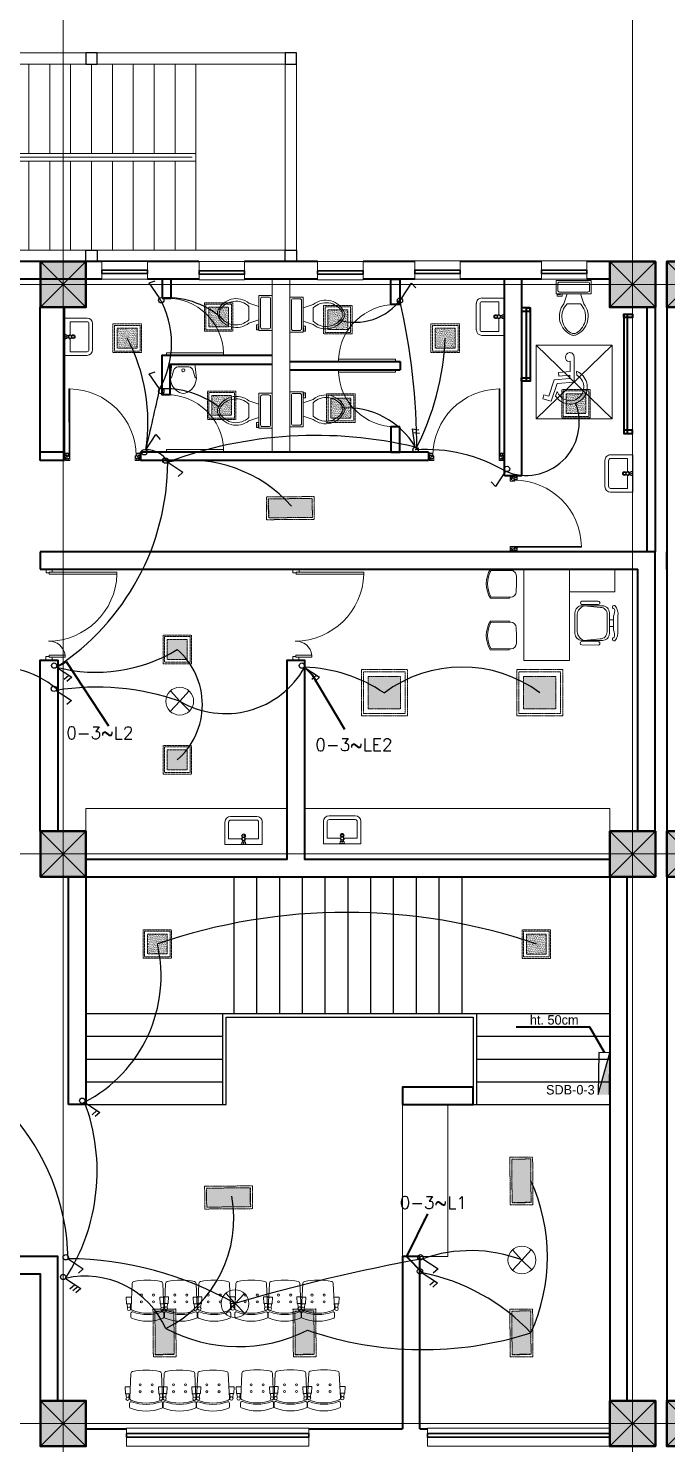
# Model space of a CAD drawing. Header units: millimetres. Extents: x 2355032 to 3136749, y 3674522 to 3929111.
# Drawn here: x 2451932 to 2460340, y 3896859 to 3915498 of the extents above; entities that cross this region are included whole.
import ezdxf

# ---------------------------------------------------------------- set-up
doc = ezdxf.new("R2010")
doc.units = ezdxf.units.MM
doc.header["$MEASUREMENT"] = 0
doc.linetypes.add('CENTER', pattern=[2, 1.25, -0.25, 0.25, -0.25])
doc.linetypes.add('DASHED', pattern=[0.75, 0.5, -0.25])
for name, color, linetype, lineweight in [('0newfurnture', 30, 'Continuous', 15), ('4 DB BOXES', 3, 'Continuous', 25), ('5 DB BOXES', 3, 'Continuous', 25), ('centreline', 52, 'CENTER', 5), ('Column-0.5', 14, 'Continuous', 50), ('conduit Light & fan City', 30, 'Continuous', 5), ('Dimension- 0.15', 114, 'Continuous', 15), ('Dimension-137.5', 86, 'Continuous', 13), ('door', 41, 'Continuous', 5), ('Door Opening-0.09', 253, 'Continuous', 9), ('Frame-0.3', 24, 'Continuous', 30), ('furniture', 34, 'Continuous', 15), ('Furniture Hospital-0.09', 44, 'Continuous', 9), ('Hatch', 9, 'Continuous', 9), ('hidden lines', 205, 'DASHED', 5), ('Metal  workt-0.2', 13, 'Continuous', 20), ('Sill Level', 140, 'Continuous', 20), ('stairs', 6, 'Continuous', 25), ('Switches', 173, 'Continuous', 15), ('T-Fixture-0.09', 255, 'Continuous', 9), ('wall 0.4', 7, 'Continuous', 40), ('WINDOW', 152, 'Continuous', 30), ('Windows Plan', 152, 'Continuous', 35)]:
    doc.layers.add(name, color=color, linetype=linetype, lineweight=lineweight)
for name, color, linetype in [('1 x 4 recessed', 80, 'CENTER'), ('2 x 11 recessed', 60, 'CENTER'), ('ceilling fan', 3, 'Continuous'), ('emergencylight', 1, 'Continuous'), ('thrtywpanel', 7, 'Continuous'), ('wire powered ups', 3, 'Continuous'), ('Wires', 1, 'Continuous')]:
    doc.layers.add(name, color=color, linetype=linetype)
doc.styles.add('arial.', font='arial.ttf')
doc.styles.add('romans', font='romans.shx')
doc.styles.get("Standard").update_dxf_attribs({"font": 'arial.ttf'})
doc.dimstyles.get("Standard").update_dxf_attribs({"dimtxt": 500, "dimasz": 100, "dimexe": 100, "dimexo": 200, "dimgap": 0.09, "dimtad": 0, "dimtoh": 1, "dimdec": 0, "dimzin": 0, "dimdsep": 46, "dimtxsty": 'Standard', "dimblk": 'DOT', "dimcen": 0, "dimclrd": 256, "dimclre": 256, "dimclrt": 256, "dimadec": 0, "dimazin": 0, "dimtfac": 1, "dimtdec": 0, "dimtofl": 0, "dimtmove": 0, "dimatfit": 3, "dimfxl": 1, "dimtolj": 1, "dimtzin": 0, "dimlwd": -1, "dimlwe": -1, "dimarcsym": 1})

# ---------------------------------------------------------------- blocks, each defined once
blk = doc.blocks.new('BANCAS')
at = {"layer": 'Furniture Hospital-0.09'}
for p, q in [((-0.236, -0.247), (-0.314, -0.247)), ((-0.309, -0.347), (-0.314, -0.247)), ((-0.241, -0.347), (-0.309, -0.347)), ((-0.294, -0.405), (-0.3, -0.347)), ((-0.256, -0.405), (-0.25, -0.347)), ((0.314, -0.25), (0.236, -0.25)), ((0.309, -0.35), (0.241, -0.35)), ((0.256, -0.409), (0.25, -0.35)), ((0.294, -0.409), (0.3, -0.35)), ((0.309, -0.35), (0.314, -0.25))]:
    blk.add_line(p, q, dxfattribs=at)
blk.add_lwpolyline([(0.227, -0.048, 0.346546), (0.203, -0.019, 0.095695), (-0.203, -0.019, 0.346546), (-0.227, -0.048), (-0.244, -0.417, 0.318973), (-0.225, -0.447, 0.193005), (0.225, -0.447, 0.318973), (0.244, -0.417)], format="xyb", close=True, dxfattribs=at)
blk.add_lwpolyline([(-0.245, -0.522), (-0.245, -0.489, -0.522832), (-0.218, -0.471, 0.18), (0.218, -0.471, -0.522832), (0.245, -0.489), (0.245, -0.547, -0.306573), (0.232, -0.565, -0.192782), (-0.232, -0.565, -0.306573), (-0.245, -0.547), (-0.245, -0.504)], format="xyb", dxfattribs=at)
for centre, radius in [((-0.09, -0.22), 0.015), ((0.09, -0.22), 0.015), ((-0.275, -0.422), 0.025), ((-0.09, -0.32), 0.015), ((0.09, -0.32), 0.015), ((0.275, -0.425), 0.025)]:
    blk.add_circle(centre, radius, dxfattribs=at)
blk = doc.blocks.new('A$C72AE6952')
at = {"ltscale": 20, "xscale": 800, "yscale": 800, "zscale": 800, "row_count": 1, "column_count": 3, "row_spacing": 0, "column_spacing": 440.0000000000001}
blk.add_blockref('BANCAS', (-440, 0), dxfattribs=at)
blk = doc.blocks.new('sems')
at = {"layer": 'Dimension- 0.15', "ltscale": 5}
h = blk.add_hatch(dxfattribs=at)
h.set_pattern_fill('ANSI31', color=256, scale=25.555556)
h.set_pattern_definition([(45, (55035.0093, 4945698.8337), (-2.258813329, 2.258813329), [])])
h.paths.add_polyline_path([(2173550, 4150430), (2173550, 4150489), (2173491, 4150489, 0.414214)])
h.paths.add_polyline_path([(2173550, 4150430, 0.414214), (2173609, 4150489), (2173550, 4150489)])
h.paths.add_polyline_path([(2173550, 4150489), (2173609, 4150489, 0.414214), (2173550, 4150548)])
h.paths.add_polyline_path([(2173491, 4150489), (2173550, 4150489), (2173550, 4150548, 0.414214)])
for p, q in [((2174664, 4150546), (2174664, 4150431)), ((2174894, 4150489), (2174664, 4150546)), ((2174664, 4150431), (2174894, 4150489))]:
    blk.add_line(p, q, dxfattribs=at)
blk.add_lwpolyline([(2174664, 4150489), (2173550, 4150489)], dxfattribs=at)
blk.add_circle((2173550, 4150489), 59.1, dxfattribs=at)
blk.add_solid([(2174664, 4150546), (2174894, 4150489), (2174664, 4150431)], dxfattribs=at)
at = {"layer": 'Dimension-137.5', "ltscale": 5}
blk.add_line((2174664, 4150489), (2174894, 4150489), dxfattribs=at)
at = {"layer": 'Frame-0.3'}
for points in [[(2174450, 4151281), (2174450, 4151131), (2174600, 4151131), (2174600, 4151281)], [(2177075, 4151281), (2177075, 4151131), (2177225, 4151131), (2177225, 4151281)], [(2179700, 4151281), (2179700, 4151131), (2179850, 4151131), (2179850, 4151281)], [(2174450, 4148681), (2174450, 4148531), (2174600, 4148531), (2174600, 4148681)], [(2177075, 4148531), (2177075, 4148681), (2177225, 4148681), (2177225, 4148531)], [(2179700, 4148531), (2179700, 4148681), (2179850, 4148681), (2179850, 4148531)]]:
    blk.add_lwpolyline(points, close=True, dxfattribs=at)
at = {"layer": 'Metal  workt-0.2', "ltscale": 5}
for p, q in [((2174600, 4151281), (2179700, 4151281)), ((2175775, 4151131), (2175775, 4149956)), ((2176050, 4151131), (2176050, 4149956)), ((2176325, 4151131), (2176325, 4149956)), ((2176600, 4151131), (2176600, 4149956)), ((2176875, 4151131), (2176875, 4149956)), ((2177150, 4151131), (2177150, 4149956)), ((2177425, 4151131), (2177425, 4149956)), ((2177700, 4151131), (2177700, 4149956)), ((2177975, 4151131), (2177975, 4149956)), ((2178250, 4151131), (2178250, 4149956)), ((2178525, 4151131), (2178525, 4149956)), ((2179700, 4148681), (2179700, 4151131)), ((2175775, 4149856), (2175775, 4148681)), ((2176050, 4149856), (2176050, 4148681)), ((2176325, 4149856), (2176325, 4148681)), ((2176600, 4149856), (2176600, 4148681)), ((2176875, 4149856), (2176875, 4148681)), ((2177150, 4149856), (2177150, 4148681)), ((2177425, 4149856), (2177425, 4148681)), ((2177700, 4149856), (2177700, 4148681)), ((2177975, 4149856), (2177975, 4148681)), ((2178250, 4149856), (2178250, 4148681)), ((2178525, 4149856), (2178525, 4148681)), ((2175775, 4148531), (2174600, 4148531))]:
    blk.add_line(p, q, dxfattribs=at)
at = {"layer": 'Metal  workt-0.2'}
for points in [[(2177075, 4148531), (2179850, 4148531), (2179850, 4151131), (2174450, 4151131), (2174450, 4148531), (2174600, 4148531)], [(2179700, 4151131), (2174600, 4151131)], [(2174450, 4149851), (2173550, 4149847)], [(2179700, 4148681), (2175775, 4148681), (2175775, 4148531), (2176745, 4148531)]]:
    blk.add_lwpolyline(points, dxfattribs=at)
for points in [[(2175775, 4149956), (2175775, 4149856), (2178525, 4149856), (2178525, 4149956)], [(2175825, 4149906), (2175825, 4149906), (2178475, 4149906), (2178475, 4149906)]]:
    blk.add_lwpolyline(points, close=True, dxfattribs=at)
at = {"layer": 'stairs', "ltscale": 5}
for p, q in [((2173850, 4151131), (2173850, 4149848)), ((2174150, 4151131), (2174150, 4149849)), ((2174450, 4151281), (2174450, 4148531))]:
    blk.add_line(p, q, dxfattribs=at)
for points in [[(2173550, 4149847), (2173550, 4151131)], [(2174450, 4151131), (2173550, 4151131)]]:
    blk.add_lwpolyline(points, dxfattribs=at)
blk = doc.blocks.new("door 5'")
at = {"layer": 'door', "ltscale": 1000}
for points in [[(2177525, 4317078), (2177525, 4317062), (2177516, 4317062), (2177516, 4317020), (2177473, 4317020), (2177474, 4317105)], [(2177525, 4317062), (2177525, 4317105), (2177474, 4317105), (2177473, 4317020)], [(2177473, 4317020), (2177516, 4317020)], [(2177474, 4317105), (2177516, 4317105)], [(2178697, 4316120), (2178697, 4317060), (2178671, 4317060), (2178671, 4316120), (2178697, 4316120)], [(2178689, 4317076), (2178689, 4317060), (2178697, 4317060), (2178697, 4317018), (2178740, 4317018), (2178740, 4317104)], [(2178689, 4317060), (2178689, 4317104), (2178740, 4317104), (2178740, 4317018)], [(2178740, 4317018), (2178697, 4317018)]]:
    blk.add_lwpolyline(points, dxfattribs=at)
blk.add_lwpolyline([(2177516, 4316839), (2177516, 4317062), (2177543, 4317062), (2177543, 4316839)], close=True, dxfattribs=at)
at = {"layer": 'Door Opening-0.09', "ltscale": 1000}
for centre, radius, start, end in [((2177516, 4317062), 224, 276.6944, 2.344), ((2178697, 4317076), 957, 180.3416, 268.4244)]:
    blk.add_arc(centre, radius, start, end, dxfattribs=at)
at = {"layer": 'WINDOW', "ltscale": 5}
blk.add_line((2177474, 4317104), (2177474, 4317104), dxfattribs=at)
blk = doc.blocks.new('2ft column')
at = {"layer": 'Hatch', "ltscale": 5}
h = blk.add_hatch(color=256, dxfattribs=at)
h.dxf.hatch_style = 1
h.paths.add_polyline_path([(2207385, 4176559), (2207985, 4176559), (2207985, 4175959), (2207385, 4175959)])
at = {"layer": 'Column-0.5', "ltscale": 5}
blk.add_lwpolyline([(2207385, 4176559), (2207985, 4176559), (2207985, 4175959), (2207385, 4175959)], close=True, dxfattribs=at)
at = {"layer": 'Defpoints', "ltscale": 5}
for points in [[(2207985, 4176559), (2207385, 4175959)], [(2207985, 4175959), (2207385, 4176559)]]:
    blk.add_lwpolyline(points, dxfattribs=at)
blk = doc.blocks.new('main grid')
at = {"layer": 'centreline', "ltscale": 5}
for p, q in [((2533911, 4018930), (2533911, 3991299)), ((2541411, 4018930), (2541411, 3976624)), ((2559988, 4011172), (2515645, 4011172)), ((2559988, 4003672), (2515645, 4003672)), ((2559388, 3996172), (2515045, 3996172)), ((2559988, 3996172), (2515645, 3996172))]:
    blk.add_line(p, q, dxfattribs=at)
at = {"layer": 'Hatch'}
for p in [(326226, -165087), (333726, -165087), (326226, -172587), (333726, -172587), (326226, -180087), (333726, -180087)]:
    blk.add_blockref('2ft column', p, dxfattribs=at)
at = {"layer": 'Hatch', "xscale": -1}
for p in [(4749846, -165087), (4749846, -172587), (4749846, -180087)]:
    blk.add_blockref('2ft column', p, dxfattribs=at)
blk = doc.blocks.new('TAP')
at = {"layer": 'Furniture Hospital-0.09', "linetype": 'Continuous'}
for p, q in [((0, 38), (0, -38)), ((5, 38), (0, 38)), ((5, 38), (5, -38)), ((30, 25), (5, 25)), ((30, 0), (5, 0)), ((30, 25), (30, -25)), ((56, 16), (30, 16)), ((51, 7), (48, 8)), ((59, 19), (57, 22)), ((73, 24), (73, 27)), ((88, 20), (89, 22)), ((97, 15), (125, 12)), ((97, 8), (100, 9)), ((5, -38), (0, -38)), ((30, -25), (5, -25)), ((56, -16), (30, -16)), ((51, -8), (48, -9)), ((60, -20), (58, -22)), ((74, -24), (74, -27)), ((88, -19), (90, -22)), ((97, -7), (100, -8)), ((97, -15), (125, -12))]:
    blk.add_line(p, q, dxfattribs=at)
for radius in [21.2, 19.7]:
    blk.add_circle((74, 0), radius, dxfattribs=at)
for centre, radius, start, end in [((74, 0), 27.2, 163.0512, 199.0512), ((74, 0), 24.2, 127.0512, 163.0512), ((74, 0), 27.2, 91.0512, 127.0512), ((74, 0), 24.2, 55.0512, 91.0512), ((74, 0), 27.2, 19.0512, 55.0512), ((74, 0), 24.2, 343.0512, 19.0512), ((95, 0), 32.6, 337.45, 22.55), ((74, 0), 24.2, 199.0512, 235.0512), ((74, 0), 27.2, 235.0512, 271.0512), ((74, 0), 24.2, 271.0512, 307.0512), ((74, 0), 27.2, 307.0512, 343.0512)]:
    blk.add_arc(centre, radius, start, end, dxfattribs=at)
blk = doc.blocks.new('bazin')
at = {"layer": '0newfurnture', "ltscale": 5}
for p, q in [((2434577, 4011590), (2435069, 4011590)), ((2434577, 4011295), (2434577, 4011590)), ((2434626, 4011295), (2434626, 4011516)), ((2434626, 4011516), (2434799, 4011516)), ((2434847, 4011516), (2435020, 4011516)), ((2435020, 4011516), (2435020, 4011295)), ((2435069, 4011590), (2435069, 4011295)), ((2434996, 4011270), (2434651, 4011270)), ((2434996, 4011221), (2434651, 4011221))]:
    blk.add_line(p, q, dxfattribs=at)
blk.add_circle((2434823, 4011477), 25.6, dxfattribs=at)
for centre, radius, start, end in [((2434651, 4011295), 73.8, 180, 270), ((2434651, 4011295), 24.6, 180, 270), ((2434996, 4011295), 73.8, 270, 0), ((2434996, 4011295), 24.6, 270, 0)]:
    blk.add_arc(centre, radius, start, end, dxfattribs=at)
at = {"layer": '0newfurnture', "ltscale": 5, "xscale": 0.9842520018725999, "yscale": 0.9842520018725999, "zscale": 0.9842520018725999, "rotation": 270}
blk.add_blockref('TAP', (2434823, 4011590), dxfattribs=at)
blk = doc.blocks.new('Toilet - top')
at = {"layer": 'Furniture Hospital-0.09'}
for p, q in [((-8, -8.5), (-8, -8)), ((-7, -8), (-7, -9.5)), ((-4, -8), (-6, -14)), ((4, -8), (6, -14)), ((9.5, -6), (9.5, -2)), ((-10, -8.5), (-8, -8.5)), ((-10, -9.5), (-10, -8.5)), ((-7, -9.5), (-10, -9.5)), ((4, -14), (-4, -14))]:
    blk.add_line(p, q, dxfattribs=at)
blk.add_lwpolyline([(10.5, -8), (10.5, 0), (-10.5, 0), (-10.5, -8)], close=True, dxfattribs=at)
for points in [[(-9.5, -2), (-9.5, -6)], [(8.5, -1), (-8.5, -1)], [(-8.5, -7), (8.5, -7)]]:
    blk.add_lwpolyline(points, dxfattribs=at)
for centre, radius, start, end in [((-8.62, -1.88), 0.884, 81.8699, 188.1301), ((-8.62, -6.12), 0.884, 171.8699, 278.1301), ((8.62, -1.88), 0.884, 351.8699, 98.1301), ((8.62, -6.12), 0.884, 261.8699, 8.1301), ((3.52, -21.58), 12.17, 141.46911, 247.97143), ((4.2, -21.82), 11.33, 136.36773, 238.94682), ((-3.52, -21.58), 12.17, 292.02843, 38.53071), ((-4.2, -21.82), 11.33, 301.05301, 43.63209), ((0, -27.88), 4, 245.73182, 294.26817), ((0, -29), 4, 254.86053, 285.13947)]:
    blk.add_arc(centre, radius, start, end, dxfattribs=at)
blk = doc.blocks.new('26 door')
at = {"layer": 'door'}
blk.add_line((42654.7, -717.83), (42654.7, -716.68), dxfattribs=at)
at = {"layer": 'door', "ltscale": 5}
blk.add_lwpolyline([(42654.7, -716.68), (42684.73, -716.68), (42684.73, -717.83), (42654.7, -717.83)], dxfattribs=at)
at = {"layer": 'Door Opening-0.09'}
blk.add_arc((42654.79, -717.79), 29.96, 2.13581, 90.17937, dxfattribs=at)
blk = doc.blocks.new('d1')
at = {"layer": 'door'}
for p, q in [((2442.75, 10745.72), (2408.32, 10745.72)), ((2442.75, 10746.15), (2408.33, 10746.15)), ((2408.33, 10746.15), (2408.33, 10745.72))]:
    blk.add_line(p, q, dxfattribs=at)
at = {"layer": 'door', "ltscale": 80}
for points in [[(2445, 10779.7), (2445, 10781.99), (2444.56, 10781.99), (2444.56, 10782.43), (2441.8, 10782.43), (2441.8, 10781.99), (2441.36, 10781.99), (2441.36, 10780.14), (2442.75, 10780.14), (2442.75, 10779.7)], [(2445, 10746.15), (2445, 10743.87), (2444.56, 10743.87), (2444.56, 10743.43), (2441.8, 10743.43), (2441.8, 10743.87), (2441.36, 10743.87), (2441.36, 10745.72), (2442.75, 10745.72), (2442.75, 10746.15)]]:
    blk.add_lwpolyline(points, close=True, dxfattribs=at)
at = {"layer": 'Door Opening-0.09', "ltscale": 80}
blk.add_arc((2442.75, 10745.72), 34.42, 90, 179.27403, dxfattribs=at)
at = {"layer": 'hidden lines'}
for centre, radius, start, end in [((2441.64, 10791.37), 9.82, 268.39858, 287.31577), ((2441.38, 10784.76), 4.22, 269.78991, 318.96751), ((2444.33, 10781.34), 2.81, 166.46517, 205.18019), ((2445.01, 10781.68), 2.48, 162.46714, 233.24176), ((2441.57, 10782.05), 3, 308.46813, 358.9527), ((2445.46, 10782.07), 1.81, 168.64751, 255.23191), ((2441.64, 10734.49), 9.82, 72.68423, 91.60142), ((2441.38, 10741.1), 4.22, 41.03249, 90.21009), ((2444.33, 10744.52), 2.81, 154.81981, 193.53483), ((2445.01, 10744.18), 2.48, 126.75824, 197.53286), ((2441.57, 10743.81), 3, 1.0473, 51.53187), ((2445.46, 10743.79), 1.81, 104.76809, 191.35249)]:
    blk.add_arc(centre, radius, start, end, dxfattribs=at)
blk = doc.blocks.new('TIA UR Plan-flat-1')
at = {"layer": 'Furniture Hospital-0.09'}
for points in [[(-186, 175), (-265, 150, 0.270578), (-380, 0, 0.556713)], [(-186, -175), (-265, -150, -0.270578), (-380, 0, -0.556713)], [(0, 0), (0, 132, 0.414214), (-25, 157), (-186, 175)], [(0, 0), (0, -132, -0.414214), (-25, -157), (-186, -175)], [(-174, 175), (-174, 154), (-81, 130, -0.321575), (-32, 71), (-32, 0)], [(-174, -175), (-174, -154), (-81, -130, 0.321575), (-32, -71), (-32, 0)]]:
    blk.add_lwpolyline(points, format="xyb", dxfattribs=at)
blk.add_circle((-75, 0), 20, dxfattribs=at)
blk = doc.blocks.new('Wheel Chair')
at = {"layer": 'T-Fixture-0.09'}
blk.add_lwpolyline([(-130, -183, -0.239978), (-223, 0, -0.243341), (-129, 182), (-128, 182, -0.241316), (75, 211), (76, 211, -0.238142), (218, 65), (184, 14), (173, 51, 0.192657), (94, 153), (94, 154, 0.25323), (-74, 162), (-74, 161, 0.245902), (-174, 27), (-175, 27, 0.247474), (-120, -132), (-128, -181)], format="xyb", dxfattribs=at)
blk.add_lwpolyline([(305, 47), (366, 13), (392, 59), (290, 117), (158, -89), (-63, -51), (-146, -374, 0.423515), (-104, -442), (-103, -442, 0.413314), (-35, -399), (-32, -388, 0.409265), (-67, -332), (-80, -330), (-48, -201), (105, -227), (113, -178), (-33, -153), (-23, -112), (182, -146)], format="xyb", close=True, dxfattribs=at)
blk = doc.blocks.new('ADHIKRIT')
at = {"layer": 'furniture'}
for p, q in [((900, 1351), (0, 1351)), ((0, 1351), (0, -450)), ((0, 741), (0, 1351)), ((900, -450), (900, 1351)), ((1187, 1121), (1153, 1121)), ((1187, 1145), (1558, 1147)), ((1187, 1145), (1187, 1121)), ((1187, 1121), (1545, 1123)), ((-245, 1046), (-569, 1047)), ((-245, 980), (-569, 981)), ((1048, 956), (1048, 1014)), ((-789, 683), (-869, 683)), ((1050, 758), (1050, 711)), ((1050, 700), (1050, 711)), ((1189, 595), (1157, 595)), ((1187, 595), (1187, 571)), ((1187, 571), (1558, 573)), ((1189, 595), (1286, 595)), ((1287, 595), (1545, 597)), ((-789, 547), (-869, 547)), ((-900, 0), (0, 0)), ((-900, -450), (-900, 0)), ((-247, 247), (-571, 248)), ((-247, 182), (-571, 182)), ((1189, 102), (1157, 102)), ((1187, 126), (1558, 124)), ((1187, 102), (1187, 126)), ((1189, 102), (1286, 101)), ((1287, 101), (1545, 100)), ((1048, -260), (1048, -318)), ((1050, -4), (1050, -14)), ((1050, -61), (1050, -14)), ((0, -450), (-900, -450)), ((0, -450), (900, -450)), ((1187, -425), (1153, -425)), ((1187, -425), (1545, -426)), ((1187, -449), (1187, -425)), ((1187, -449), (1558, -450))]:
    blk.add_line(p, q, dxfattribs=at)
for points in [[(-897, 962, 0.207066), (-957, 755), (-957, 615)], [(-885, 900, 0.214578), (-869, 755), (-869, 615)], [(-110, 614), (-109, 818, 0.414214), (-246, 955), (-655, 956, 0.418376), (-789, 820), (-789, 615)], [(-153, 614), (-152, 788, 0.28028), (-288, 955), (-610, 925, 0.418376), (-744, 789), (-745, 615)], [(-899, 268, -0.207066), (-958, 476), (-957, 615)], [(-886, 330, -0.214578), (-870, 475), (-869, 615)], [(-110, 614), (-110, 409, -0.414214), (-247, 273), (-656, 274, -0.418376), (-790, 410), (-789, 615)], [(-153, 614), (-153, 440, -0.28028), (-290, 273), (-612, 304, -0.418376), (-745, 441), (-745, 615)]]:
    blk.add_lwpolyline(points, format="xyb", dxfattribs=at)
for centre, radius, start, end in [((1154, 1015), 106, 90.3083, 180.3083), ((1203, 1157), 39.5, 294.3355, 296.5711), ((1099, 860), 518, 329.4756, 30.5244), ((1099, 860), 542, 328.0257, 31.9845), ((-881, 933), 33.3, 262.3354, 120.0474), ((-569, 1014), 32.9, 89.8702, 269.8702), ((-245, 1013), 32.9, 269.8702, 89.8702), ((1753, 864), 711, 172.5908, 188.6233), ((1157, 701), 106, 180.3083, 270.3083), ((-882, 297), 33.3, 239.693, 97.4051), ((-571, 215), 32.9, 89.8702, 269.8702), ((-253, 214), 33.4, 280.4483, 79.5122), ((1157, -4), 106, 89.6917, 179.6917), ((1099, -163), 518, 329.4756, 30.5244), ((1099, -163), 542, 328.0155, 31.9743), ((1753, -168), 711, 171.3767, 187.4092), ((1154, -319), 106, 179.6917, 269.6917), ((1203, -461), 39.5, 63.4289, 65.6645)]:
    blk.add_arc(centre, radius, start, end, dxfattribs=at)
blk = doc.blocks.new('w1')
at = {"layer": 'Sill Level'}
blk.add_lwpolyline([(2460641, 3827503), (2460641, 3825103), (2460401, 3825103), (2460401, 3827503)], close=True, dxfattribs=at)
at = {"layer": 'Windows Plan'}
blk.add_lwpolyline([(2460521, 3825103), (2460521, 3827503), (2460473, 3827503), (2460473, 3825103)], close=True, dxfattribs=at)
blk = doc.blocks.new('v2')
at = {"layer": 'Sill Level'}
blk.add_lwpolyline([(2448277, 3818910), (2448877, 3818910), (2448877, 3818670), (2448277, 3818670)], close=True, dxfattribs=at)
at = {"layer": 'Windows Plan'}
blk.add_lwpolyline([(2448877, 3818790), (2448277, 3818790), (2448277, 3818743), (2448877, 3818743)], close=True, dxfattribs=at)
blk = doc.blocks.new('2 ft panel')
at = {"layer": '1 x 4 recessed', "lineweight": 0}
h = blk.add_hatch(dxfattribs=at)
h.set_pattern_fill('AR-SAND', color=256, scale=6.25)
h.set_pattern_definition([(37.5, (-417982.219, 97562.351), (-0.39370849, 12.04264856), [0, -9.5, 0, -10.625, 0, -10.15625]), (7.5, (-417982.219, 97562.351), (11.0611044, 17.6384129), [0, -5.125, 0, -8.5625, 0, -3.28125]), (327.5, (-417989.906, 97562.351), (19.46338664, 0.03536908), [0, -3.125, 0, -11.25, 0, -14.6875]), (317.5, (-417989.906, 97562.351), (18.7882913, 5.4854723), [0, -1.5625, 0, -7.375, 0, -8.4375])])
h.paths.add_polyline_path([(287, -125), (287, 125), (-288, 125), (-288, -125)])
at = {"layer": '1 x 4 recessed'}
blk.add_line((287, 125), (287, -125), dxfattribs=at)
at = {"layer": '1 x 4 recessed', "lineweight": 0}
for points in [[(316, -150), (-313, -150), (-313, 150), (316, 150)], [(287, -125), (-288, -125), (-288, 125), (287, 125)], [(316, 150), (316, -150)]]:
    blk.add_lwpolyline(points, dxfattribs=at)
blk = doc.blocks.new('1by1 15w')
at = {"layer": '2 x 11 recessed', "lineweight": 0, "true_color": 0xffffff}
h = blk.add_hatch(dxfattribs=at)
h.set_pattern_fill('DOTS', scale=7.6)
h.set_pattern_definition([(0, (-24150.00014, -28906.40267), (0.2375, 0.475), [0, -0.475])])
h.paths.add_polyline_path([(111699, 133932), (111912, 133932), (111912, 133720), (111699, 133720)])
at = {"layer": '2 x 11 recessed', "lineweight": 0}
for points in [[(111654, 133978), (111958, 133978), (111958, 133674), (111654, 133674)], [(111669, 133963), (111942, 133963), (111942, 133689), (111669, 133689)], [(111699, 133932), (111912, 133932), (111912, 133720), (111699, 133720)]]:
    blk.add_lwpolyline(points, close=True, dxfattribs=at)
blk = doc.blocks.new('36W LED PANEL')
at = {"layer": '2 x 11 recessed', "lineweight": 0, "true_color": 0xffffff, "transparency": 33554664}
h = blk.add_hatch(dxfattribs=at)
h.set_pattern_fill('DOTS', scale=15.2)
h.paths.add_polyline_path([(-213, 213), (213, 213), (213, -213), (-213, -213)])
at = {"layer": '2 x 11 recessed', "lineweight": 0}
for points in [[(-304, 304), (304, 304), (304, -304), (-304, -304)], [(-274, 274), (274, 274), (274, -274), (-274, -274)], [(-213, 213), (213, 213), (213, -213), (-213, -213)]]:
    blk.add_lwpolyline(points, close=True, dxfattribs=at)
blk = doc.blocks.new('1by1 6w')
at = {"layer": '2 x 11 recessed', "lineweight": 0}
h = blk.add_hatch(dxfattribs=at)
h.set_pattern_fill('AR-SAND', color=256, scale=7.6)
h.set_pattern_definition([(37.5, (-507751.777, 116886.896), (-0.47874952, 14.64386064), [0, -11.552, 0, -12.92, 0, -12.35]), (7.5, (-507751.777, 116886.896), (13.45030296, 21.4483101), [0, -6.232, 0, -10.412, 0, -3.99]), (327.5, (-507761.125, 116886.896), (23.66747815, 0.0430088), [0, -3.8, 0, -13.68, 0, -17.86]), (317.5, (-507761.125, 116886.896), (22.8465622, 6.6703343), [0, -1.9, 0, -8.968, 0, -10.26])])
h.paths.add_polyline_path([(-106, 106), (106, 106), (106, -106), (-106, -106)])
for points in [[(-152, 152), (152, 152), (152, -152), (-152, -152)], [(-137, 137), (137, 137), (137, -137), (-137, -137)], [(-106, 106), (106, 106), (106, -106), (-106, -106)]]:
    blk.add_lwpolyline(points, close=True, dxfattribs=at)
blk = doc.blocks.new('1 WAY')
at = {"layer": 'Switches', "lineweight": 30}
for p, q in [((1.76, 2.13), (6.02, 8.52)), ((6.02, 8.52), (7.78, 6.51))]:
    blk.add_line(p, q, dxfattribs=at)
blk.add_circle((1.13, 1.13), 1.13, dxfattribs=at)
blk = doc.blocks.new('2 WAY')
at = {"layer": 'Switches', "lineweight": 30}
for p, q in [((1.76, 2.13), (6.02, 8.52)), ((5.27, 7.27), (7.02, 5.26)), ((6.02, 8.52), (7.78, 6.51))]:
    blk.add_line(p, q, dxfattribs=at)
blk.add_circle((1.13, 1.13), 1.13, dxfattribs=at)
blk = doc.blocks.new('3 WAY')
at = {"layer": 'Switches', "lineweight": 30}
for p, q in [((1.76, 2.13), (6.02, 8.52)), ((4.51, 6.01), (6.27, 4.01)), ((5.27, 7.27), (7.02, 5.26)), ((6.02, 8.52), (7.78, 6.51))]:
    blk.add_line(p, q, dxfattribs=at)
blk.add_circle((1.13, 1.13), 1.13, dxfattribs=at)
blk = doc.blocks.new('emergency')
at = {"layer": 'conduit Light & fan City'}
for p, q in [((0, 0), (-124, -135)), ((-122, 136), (0, 0)), ((124, 135), (0, 0)), ((0, 0), (129, -129))]:
    blk.add_line(p, q, dxfattribs=at)
blk.add_circle((0, 0), 183, dxfattribs=at)
blk = doc.blocks.new('FDB')
at = {"layer": '4 DB BOXES'}
blk.add_hatch(color=256, dxfattribs=at).paths.add_polyline_path([(-65075.48, -197982.42), (-65075.48, -197977), (-65095.76, -197982.42)])
for p, q in [((-65095.76, -197982.42), (-65095.76, -197977)), ((-65095.76, -197977), (-65075.48, -197977)), ((-65075.48, -197977), (-65095.76, -197982.42)), ((-65075.48, -197982.42), (-65095.76, -197982.42))]:
    blk.add_line(p, q, dxfattribs=at)
blk = doc.blocks.new('_Dot')
at = {"color": 0, "linetype": 'ByBlock', "lineweight": -2}
blk.add_line((-0.5, 0), (-1, 0), dxfattribs=at)
at = {"color": 0, "linetype": 'ByBlock', "lineweight": -3, "const_width": 0.5}
blk.add_lwpolyline([(-0.25, 0, 1), (0.25, 0, 1)], format="xyb", close=True, dxfattribs=at)

msp = doc.modelspace()

# ---------------------------------------------------------------- linework, layer by layer
at = {"layer": '0newfurnture', "ltscale": 5}
for p, q in [((2455146, 3909915), (2455146, 3912195)), ((2455376, 3909915), (2455376, 3912195))]:
    msp.add_line(p, q, dxfattribs=at)
for points in [[(2452690, 3905225), (2455341, 3905225), (2455341, 3904625), (2452690, 3904625)], [(2455571, 3905225), (2459590, 3905225), (2459590, 3904625), (2455571, 3904625)]]:
    msp.add_lwpolyline(points, close=True, dxfattribs=at)
at = {"layer": 'centreline', "ltscale": 5}
for p, q in [((2452390, 3919883), (2452390, 3892253)), ((2484358, 3897125), (2441839, 3897125))]:
    msp.add_line(p, q, dxfattribs=at)
at = {"layer": 'Door Opening-0.09'}
msp.add_lwpolyline([(2458620, 3911325), (2459620, 3911325), (2459620, 3910353), (2458620, 3910353)], close=True, dxfattribs=at)
for points in [[(2459620, 3911325), (2458620, 3910353)], [(2458620, 3911325), (2459620, 3910353)]]:
    msp.add_lwpolyline(points, dxfattribs=at)
at = {"layer": 'Furniture Hospital-0.09', "ltscale": 30}
msp.add_lwpolyline([(2457460, 3901325), (2456860, 3901325), (2456860, 3899325), (2457460, 3899325)], close=True, dxfattribs=at)
at = {"layer": 'stairs', "ltscale": 5}
for points in [[(2454640, 3904325), (2454640, 3902525)], [(2454940, 3904325), (2454940, 3902525)], [(2455240, 3904325), (2455240, 3902525)], [(2455540, 3904325), (2455540, 3902525)], [(2455840, 3904325), (2455840, 3902525)], [(2456140, 3904325), (2456140, 3902525)], [(2456440, 3904325), (2456440, 3902525)], [(2456740, 3904325), (2456740, 3902525)], [(2457040, 3904325), (2457040, 3902525)], [(2457340, 3904325), (2457340, 3902525)], [(2457640, 3904325), (2457640, 3902525)], [(2452690, 3902525), (2459590, 3902525)], [(2454490, 3902525), (2454490, 3901325), (2454540, 3901325), (2454540, 3902475), (2457790, 3902475), (2457790, 3901325), (2457840, 3901325), (2457840, 3902525)], [(2452690, 3902225), (2454490, 3902225)], [(2457840, 3902225), (2459590, 3902225)], [(2452690, 3901925), (2454490, 3901925)], [(2457840, 3901925), (2459590, 3901925)], [(2452690, 3901625), (2454490, 3901625)], [(2457840, 3901625), (2459590, 3901625)], [(2452690, 3901325), (2454490, 3901325)], [(2457840, 3901325), (2459590, 3901325)]]:
    msp.add_lwpolyline(points, dxfattribs=at)
at = {"layer": 'wall 0.4', "ltscale": 5}
for p, q in [((2458202, 3909605), (2458202, 3912195)), ((2458432, 3909605), (2458432, 3912195)), ((2452090, 3909805), (2452090, 3911825)), ((2452410, 3909805), (2452410, 3911825)), ((2460080, 3911825), (2460080, 3908605)), ((2460190, 3911825), (2460190, 3908605)), ((2455376, 3911110), (2456830, 3911110)), ((2456830, 3911110), (2456830, 3911000)), ((2455376, 3911000), (2456830, 3911000)), ((2452410, 3909915), (2452090, 3909915)), ((2452410, 3909805), (2452090, 3909805)), ((2457202, 3909915), (2453410, 3909915)), ((2453410, 3909915), (2453410, 3909805)), ((2457202, 3909805), (2453410, 3909805)), ((2457202, 3909915), (2457202, 3909805)), ((2458432, 3909605), (2458202, 3909605)), ((2452090, 3908605), (2452090, 3908375)), ((2460190, 3908605), (2452090, 3908605)), ((2460190, 3904925), (2460190, 3908605)), ((2460340, 3908375), (2460340, 3908605)), ((2452090, 3908375), (2459960, 3908375)), ((2459960, 3904925), (2459960, 3908375)), ((2452460, 3901325), (2452460, 3904325)), ((2452690, 3904325), (2452690, 3901325)), ((2452690, 3901325), (2452460, 3901325))]:
    msp.add_line(p, q, dxfattribs=at)
for points in [[(2452902, 3912425), (2451290, 3912425)], [(2454180, 3912425), (2453502, 3912425)], [(2454305, 3912425), (2454305, 3912425)], [(2455742, 3912425), (2454780, 3912425)], [(2457021, 3912425), (2456342, 3912425)], [(2458690, 3912425), (2457621, 3912425)], [(2459590, 3912425), (2459290, 3912425)], [(2452902, 3912195), (2451290, 3912195)], [(2454180, 3912195), (2453502, 3912195)], [(2455742, 3912195), (2454780, 3912195)], [(2457021, 3912195), (2456342, 3912195)], [(2458690, 3912195), (2457621, 3912195)], [(2459590, 3912195), (2459290, 3912195)], [(2460340, 3911825), (2460340, 3904925)], [(2455146, 3911070), (2453796, 3911070), (2453796, 3910673), (2453696, 3910673), (2453696, 3911195), (2455146, 3911195)], [(2452090, 3904925), (2452090, 3907175), (2452320, 3907175), (2452320, 3904925)], [(2452690, 3904555), (2455341, 3904555), (2455341, 3907175), (2455571, 3907175), (2455571, 3904555), (2459590, 3904555)], [(2452690, 3904325), (2459590, 3904325)], [(2459590, 3904325), (2459590, 3897425)], [(2459820, 3897425), (2459820, 3904325)], [(2460340, 3904325), (2460340, 3897425)], [(2452320, 3897425), (2452320, 3899325), (2451140, 3899325), (2451140, 3899095), (2452090, 3899095), (2452090, 3897425)], [(2457090, 3897055), (2457090, 3899325), (2456860, 3899325), (2456860, 3897055)], [(2452690, 3897055), (2453225, 3897055)], [(2455625, 3897055), (2456860, 3897055)], [(2457090, 3897055), (2457190, 3897055)]]:
    msp.add_lwpolyline(points, dxfattribs=at)
for points in [[(2453696, 3911945), (2453815, 3911945), (2453815, 3912195), (2453696, 3912195)], [(2456826, 3911860), (2456708, 3911860), (2456708, 3912195), (2456826, 3912195)], [(2458541, 3911775), (2458541, 3911819), (2458427, 3911819), (2458427, 3911775)], [(2458492, 3910853), (2458492, 3911816), (2458541, 3911816), (2458541, 3910853)], [(2459776, 3911689), (2459776, 3911733), (2459890, 3911733), (2459890, 3911689)], [(2459825, 3910161), (2459825, 3911730), (2459776, 3911730), (2459776, 3910161)], [(2458541, 3910894), (2458541, 3910850), (2458427, 3910850), (2458427, 3910894)], [(2456826, 3910250), (2456708, 3910250), (2456708, 3909915), (2456826, 3909915)], [(2459776, 3910205), (2459776, 3910161), (2459890, 3910161), (2459890, 3910205)], [(2456860, 3901325), (2457790, 3901325), (2457790, 3901555), (2456860, 3901555)]]:
    msp.add_lwpolyline(points, close=True, dxfattribs=at)
at = {"layer": 'wire powered ups', "ltscale": 5}
for centre, radius, start, end in [((2451479, 3905800), 1297, 50.4507, 150.9875), ((2454530, 3907667), 1194, 239.6794, 330.6965), ((2455517, 3905124), 1960, 55.8226, 88.4118), ((2457646, 3905367), 1719, 53.5087, 126.7385), ((2452829, 3903486), 3336, 70.7881, 99.1219), ((2449487, 3899232), 2970, 1.2192, 82.3053), ((2457758, 3897491), 1911, 69.3117, 109.2228), ((2452416, 3894759), 4537, 60.4304, 89.484), ((2461448, 3875730), 23958, 100.3877, 106.4728)]:
    msp.add_arc(centre, radius, start, end, dxfattribs=at)
at = {"layer": 'Wires', "ltscale": 5}
for centre, radius, start, end in [((2453761, 3910856), 1094, 49.3785, 95.1804), ((2452599, 3911348), 1220, 330.6402, 29.3384), ((2456234, 3912376), 750, 252.4942, 324.6527), ((2448398, 3909962), 8651, 359.9056, 13.0521), ((2451134, 3910312), 2374, 351.1381, 27.7432), ((2453920, 3911560), 3505, 332.6025, 357.677), ((2381923, 3926889), 73535, 346.67926, 347.32148), ((2453736, 3909604), 1148, 52.2503, 93.6934), ((2456126, 3909447), 1052, 30.5523, 94.2297), ((2458489, 3910310), 700, 247.1968, 20.459), ((2455723, 3904513), 5623, 76.6033, 110.3327), ((2453495, 3909633), 314, 29.1504, 92.7231), ((2457171, 3907895), 2056, 59.3807, 93.8545), ((2450530, 3909795), 3239, 303.2137, 359.8281), ((2454055, 3908009), 1800, 41.6236, 99.1412), ((2452826, 3909074), 2056, 255.297, 301.3249), ((2453260, 3906591), 965, 311.144, 48.856), ((2456125, 3896163), 7693, 71.0437, 108.9067), ((2451811, 3903016), 1870, 297.4543, 13.1064), ((2450241, 3900447), 2598, 327.1014, 20.4826), ((2456344, 3899320), 2425, 335.6062, 24.3946), ((2453025, 3899822), 1614, 296.4169, 10.5876), ((2452686, 3897911), 1155, 23.7438, 103.1695), ((2456596, 3896470), 2692, 43.3847, 78.7395), ((2454699, 3900174), 2035, 241.9986, 296.5626), ((2457130, 3902756), 4658, 250.9387, 287.777)]:
    msp.add_arc(centre, radius, start, end, dxfattribs=at)

# ---------------------------------------------------------------- block references
at = {"layer": '0newfurnture', "ltscale": 5}
msp.add_blockref('main grid', (-81520, -99047), dxfattribs=at)
at = {"layer": '0newfurnture', "xscale": -1}
for p, rotation in [((-1553388, 1476877), 270), ((-1551694, 1474812), 270), ((19945, 7916341), 180), ((21243, 7916348), 180)]:
    msp.add_blockref('bazin', p, dxfattribs=dict(at, rotation=rotation))
at = {"layer": '0newfurnture', "rotation": 90}
msp.add_blockref('bazin', (6464001, 1476613), dxfattribs=at)
at = {"layer": '1 x 4 recessed', "xscale": 1.232584708463633, "yscale": 1.232584708463633, "zscale": 1.232584708463633}
for name, p in [('1by1 6w', (2454439, 3911697)), ('1by1 6w', (2456009, 3911661)), ('1by1 6w', (2453235, 3911417)), ('1by1 6w', (2457423, 3911417)), ('1by1 6w', (2454479, 3910533)), ('1by1 6w', (2456049, 3910496)), ('1by1 6w', (2459146, 3910555)), ('1by1 15w', (2316085, 3742366)), ('1by1 15w', (2316085, 3740913)), ('1by1 6w', (2453632, 3903440)), ('1by1 6w', (2458624, 3903438))]:
    msp.add_blockref(name, p, dxfattribs=at)
at = {"layer": '1 x 4 recessed'}
for p, rotation in [((2455385, 3909179), 180.4480127828097), ((2458427, 3900320), 270.4480127828098), ((2454569, 3900102), 0.4480127828097937), ((2453727, 3898319), 270.4480127828098), ((2455571, 3898319), 270.4480127828098), ((2458427, 3898319), 270.4480127828098)]:
    msp.add_blockref('2 ft panel', p, dxfattribs=dict(at, rotation=rotation))
at = {"layer": '5 DB BOXES', "xscale": -27.26879209834783, "yscale": 27.26879211394649, "zscale": 27.26879210264321, "rotation": 89.5057637808463}
msp.add_blockref('FDB', (-2954260, 2173561), dxfattribs=at)
at = {"layer": 'ceilling fan', "lineweight": -3}
for name, p, xscale, yscale, zscale, rotation in [('1 WAY', (2453703, 3911871), 31.3076515949763, 31.3076515949763, 31.3076515949763, 68.05806200259268), ('1 WAY', (2453703, 3910674), 31.3076515949763, 31.3076515949763, 31.3076515949763, 68.05806200259268), ('2 WAY', (2457030, 3909897), 31.30765159497629, 31.30765159497629, 31.30765159497629, 41.76698325029137), ('1 WAY', (2453703, 3909841), 31.30765159497629, 31.30765159497629, 31.30765159497629, 270), ('1 WAY', (2458273, 3909731), 31.30765159497629, 31.30765159497629, 31.30765159497629, 180), ('2 WAY', (2452238, 3907141), 31.30765159497629, 31.30765159497629, 31.30765159497629, 270), ('2 WAY', (2455501, 3907141), 31.30765159497629, 31.30765159497629, 31.30765159497629, 270), ('1 WAY', (2452234, 3906835), 31.30765159497629, 31.30765159497629, 31.30765159497629, 270), ('2 WAY', (2452608, 3901411), 31.30765159497629, 31.30765159497629, 31.30765159497629, 270), ('1 WAY', (2452390, 3899350), 31.30765159497629, 31.30765159497629, 31.30765159497629, 270), ('1 WAY', (2457062, 3899350), 31.30765159497629, 31.30765159497629, 31.30765159497629, 270), ('2 WAY', (2457055, 3899165), 31.30765159497629, 31.30765159497629, 31.30765159497629, 270), ('3 WAY', (2452356, 3899091), 31.30765159497629, 31.30765159497629, 31.30765159497629, 270)]:
    msp.add_blockref(name, p, dxfattribs=dict(at, xscale=xscale, yscale=yscale, zscale=zscale, rotation=rotation))
at = {"layer": 'ceilling fan', "lineweight": -3, "xscale": 31.30765159497629, "yscale": 31.30765159497629, "zscale": 31.30765159497629}
for p in [(2456791, 3911875), (2453425, 3909880)]:
    msp.add_blockref('1 WAY', p, dxfattribs=at)
at = {"layer": 'door', "yscale": 25, "zscale": 25}
for p, xscale in [((1387386, 3929141), 25), ((3523137, 3929056), -25), ((1387386, 3927869), 25)]:
    msp.add_blockref('26 door', p, dxfattribs=dict(at, xscale=xscale))
at = {"layer": 'door'}
for name, p, xscale, yscale, zscale, rotation in [('26 door', (3523137, 3893054), 25, 25, 25, 180), ("door 5'", (6541938, 1844005), 0.9473750180788149, 0.9473750180788149, 0.9473750180788149, 89.9959866754369), ("door 5'", (6545189, 1844005), 0.9473750180788149, 0.9473750180788149, 0.9473750180788149, 89.9959866754369)]:
    msp.add_blockref(name, p, dxfattribs=dict(at, xscale=xscale, yscale=yscale, zscale=zscale, rotation=rotation))
at = {"layer": 'Door Opening-0.09', "xscale": 25.64102998076803, "yscale": 25.64102998076803, "zscale": 25.64102998076803, "rotation": 270.0333351146509}
msp.add_blockref('d1', (2176901, 3972340), dxfattribs=at)
at = {"layer": 'emergencylight'}
for p in [(2453927, 3906637), (2458433, 3899278), (2454655, 3898704)]:
    msp.add_blockref('emergency', p, dxfattribs=at)
at = {"layer": 'furniture', "extrusion": (0, 0, -1), "xscale": -0.6669998082076751, "yscale": 0.6669998082076751, "zscale": -0.6669998082076751, "rotation": 180}
msp.add_blockref('ADHIKRIT', (-2459059, 3908075), dxfattribs=at)
at = {"layer": 'Furniture Hospital-0.09'}
for name, p, xscale, yscale, zscale in [('Toilet - top', (2459116, 3912178), 21.93575057202424, 21.93575057202424, 21.93575057202424), ('A$C72AE6952', (2453894, 3899012), -1.107692350907673, 1.107692350907673, 1.107692306891935), ('A$C72AE6952', (2455356, 3899012), 1.107692350907673, 1.107692350907673, 1.107692306891935), ('A$C72AE6952', (2453877, 3897828), -1.107692350907673, 1.107692350907673, 1.107692306891935), ('A$C72AE6952', (2455339, 3897831), -1.107692350907673, 1.107692350907673, 1.107692306891935)]:
    msp.add_blockref(name, p, dxfattribs=dict(at, xscale=xscale, yscale=yscale, zscale=zscale))
at = {"layer": 'Furniture Hospital-0.09', "yscale": 21.93575057202424, "zscale": 21.93575057202424}
for p, xscale, rotation in [((2455146, 3911748), -21.93575057202424, 270), ((2455376, 3911728), 21.93575057202424, 90.00000000000001), ((2455146, 3910461), -21.93575057202424, 270), ((2455376, 3910480), -21.93575057202424, 90)]:
    msp.add_blockref('Toilet - top', p, dxfattribs=dict(at, xscale=xscale, rotation=rotation))
at = {"layer": 'Furniture Hospital-0.09', "rotation": 89.99999936601192}
msp.add_blockref('TIA UR Plan-flat-1', (2453974, 3911070), dxfattribs=at)
at = {"layer": 'T-Fixture-0.09', "rotation": 194.4181928326748}
msp.add_blockref('Wheel Chair', (2459072, 3910773), dxfattribs=at)
at = {"layer": 'thrtywpanel'}
for p in [(2456623, 3906750), (2458669, 3906750)]:
    msp.add_blockref('36W LED PANEL', p, dxfattribs=at)
at = {"layer": 'wall 0.4'}
for name, p in [('sems', (275615, -236106)), ('v2', (4625, 93525)), ('v2', (5904, 93515)), ('v2', (7465, 93515)), ('v2', (8744, 93525)), ('v2', (10413, 93525))]:
    msp.add_blockref(name, p, dxfattribs=at)
at = {"layer": 'wall 0.4', "ltscale": 5, "xscale": -25.64102998076803, "yscale": 25.64102998076803, "zscale": 25.64102998076803}
for p, rotation in [((2733711, 3972340), 89.96666488534903), ((2520809, 3633096), 359.966664885349)]:
    msp.add_blockref('d1', p, dxfattribs=dict(at, rotation=rotation))
at = {"layer": 'wall 0.4', "rotation": 270}
msp.add_blockref('w1', (-1371878, 6357466), dxfattribs=at)
at = {"layer": 'wall 0.4', "xscale": -1, "rotation": 90}
msp.add_blockref('w1', (6284693, 6357466), dxfattribs=at)

# ---------------------------------------------------------------- texts
at = {"layer": 'wall 0.4', "color": 5, "ltscale": 5, "style": 'romans'}
for s, p in [('0-3~L2', (2452433, 3906139)), ('0-3~LE2', (2455713, 3905982)), ('0-3~L1', (2456824, 3899954))]:
    msp.add_text(s, height=162.3, dxfattribs=at).set_placement(p)
at = {"layer": 'wire powered ups', "ltscale": 5, "char_height": 125, "attachment_point": 9, "rotation": 359.9992, "style": 'arial.'}
for s, insert in [('{\\fStylus BT|b0|i0|c0|p34;ht. 50cm}', (2459179, 3902376)), ('{\\fStylus BT|b0|i0|c0|p34;SDB-0-3}', (2459392, 3901456))]:
    msp.add_mtext(s, dxfattribs=dict(at, insert=insert))

# ---------------------------------------------------------------- leaders
at = {"layer": 'wall 0.4', "ltscale": 5}
for points, override in [([(2452991, 3906310), (2452434, 3907156), (2452305, 3907086)], {"dimfxl": 500, "dimfxlon": 1}), ([(2456100, 3906264), (2455677, 3906980), (2455571, 3907083)], {"dimfxl": 500, "dimfxlon": 1}), ([(2459519, 3902009), (2459328, 3902344), (2458356, 3902344)], {"dimgap": 0.09, "dimtad": 0, "dimfxl": 500, "dimfxlon": 1}), ([(2457192, 3899887), (2456912, 3899325), (2457122, 3899110)], {"dimfxl": 500, "dimfxlon": 1})]:
    msp.add_leader(points, dimstyle='Standard', override=override, dxfattribs=at)

doc.saveas('drawing.dxf')
